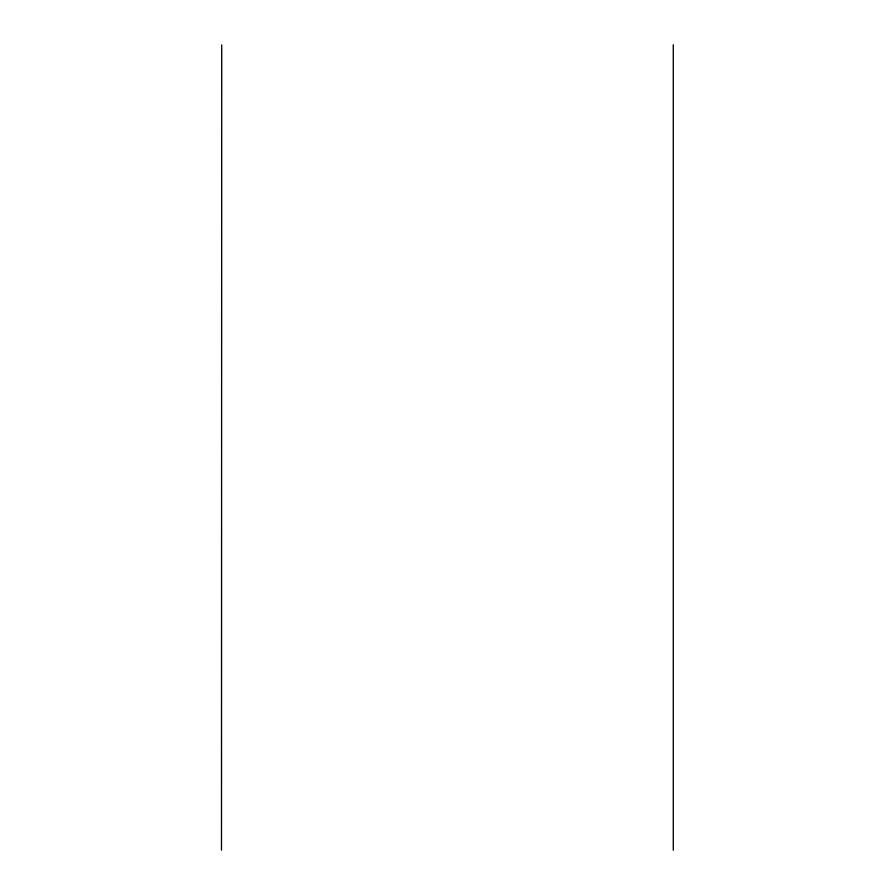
<?xml version="1.0" encoding="UTF-8"?>
<svg xmlns="http://www.w3.org/2000/svg" width="895" height="895" viewBox="0 0 895 895"><rect width="100%" height="100%" fill="white"/><g stroke="black" fill="none" stroke-linecap="round" stroke-linejoin="round"><path stroke-width="1.34" d="M221.725 44.94L221.49 850.25M673.275 44.784L673.275 850.25"/></g></svg>
